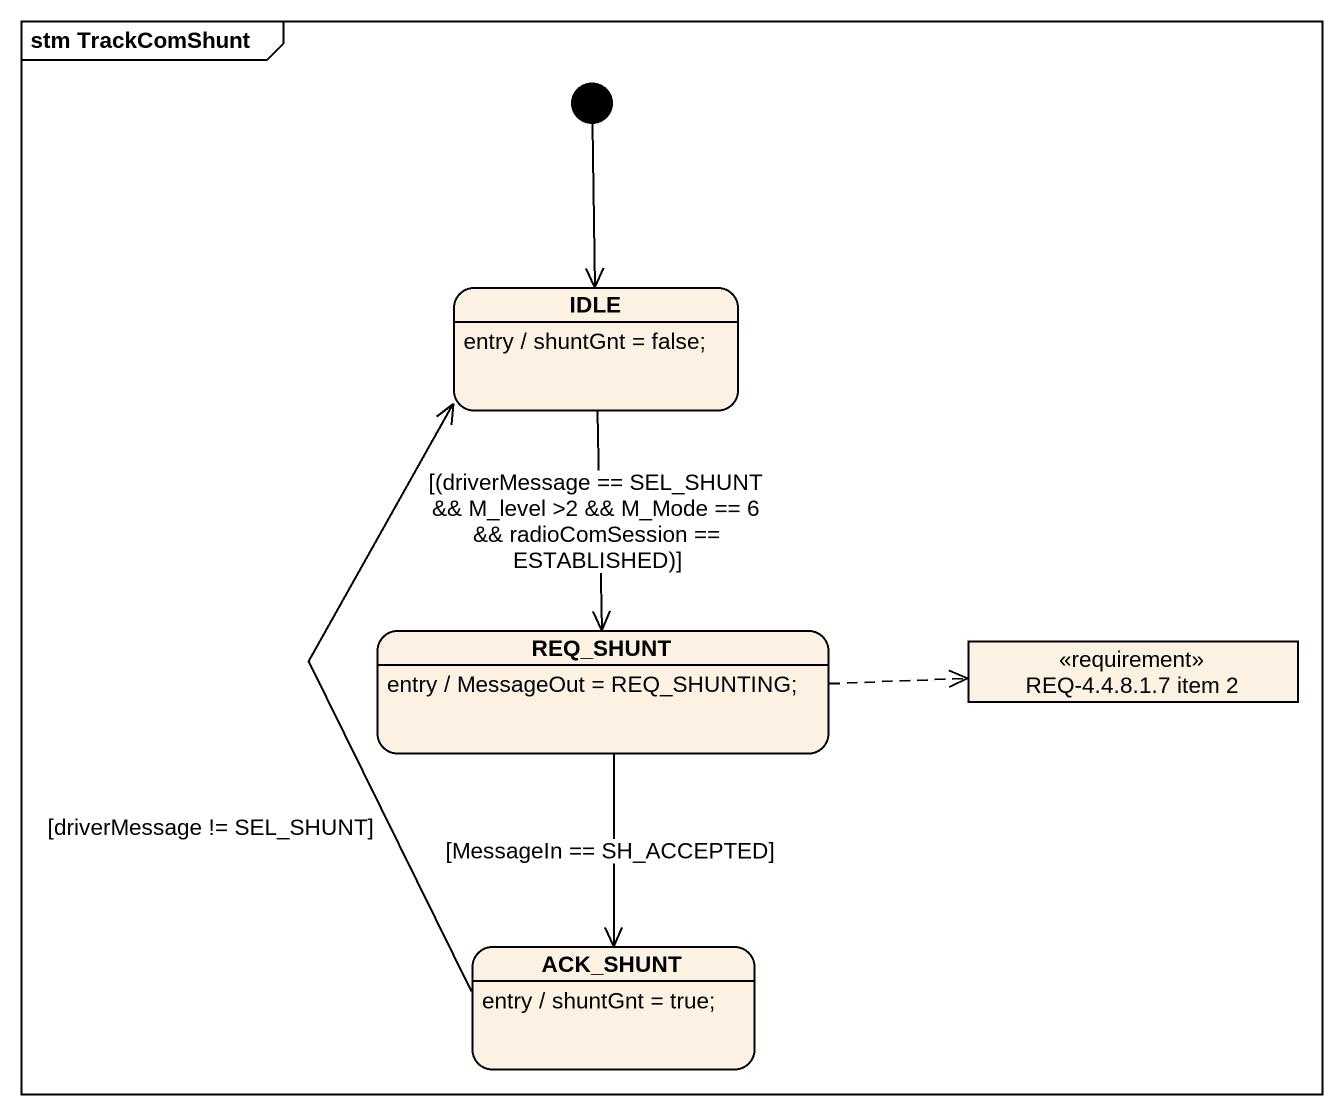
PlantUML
@startuml
mainframe stm TrackComShunt
hide empty description
state IDLE
IDLE : entry / shuntGnt = false;
state REQ_SHUNT
REQ_SHUNT : entry / MessageOut = REQ_SHUNTING;
state "REQ-4.4.8.1.7 item 2" as REQ_4_4_8_1_7_item_2 <<requirement>>
state ACK_SHUNT
ACK_SHUNT : entry / shuntGnt = true;
[*] --> IDLE
IDLE --> REQ_SHUNT : [(driverMessage == SEL_SHUNT && M_level >2 && M_Mode == 6 && radioComSession == ESTABLISHED)]
REQ_SHUNT -right[dashed]-> REQ_4_4_8_1_7_item_2
REQ_SHUNT --> ACK_SHUNT : [MessageIn == SH_ACCEPTED]
ACK_SHUNT -up-> IDLE : [driverMessage != SEL_SHUNT]
@enduml
